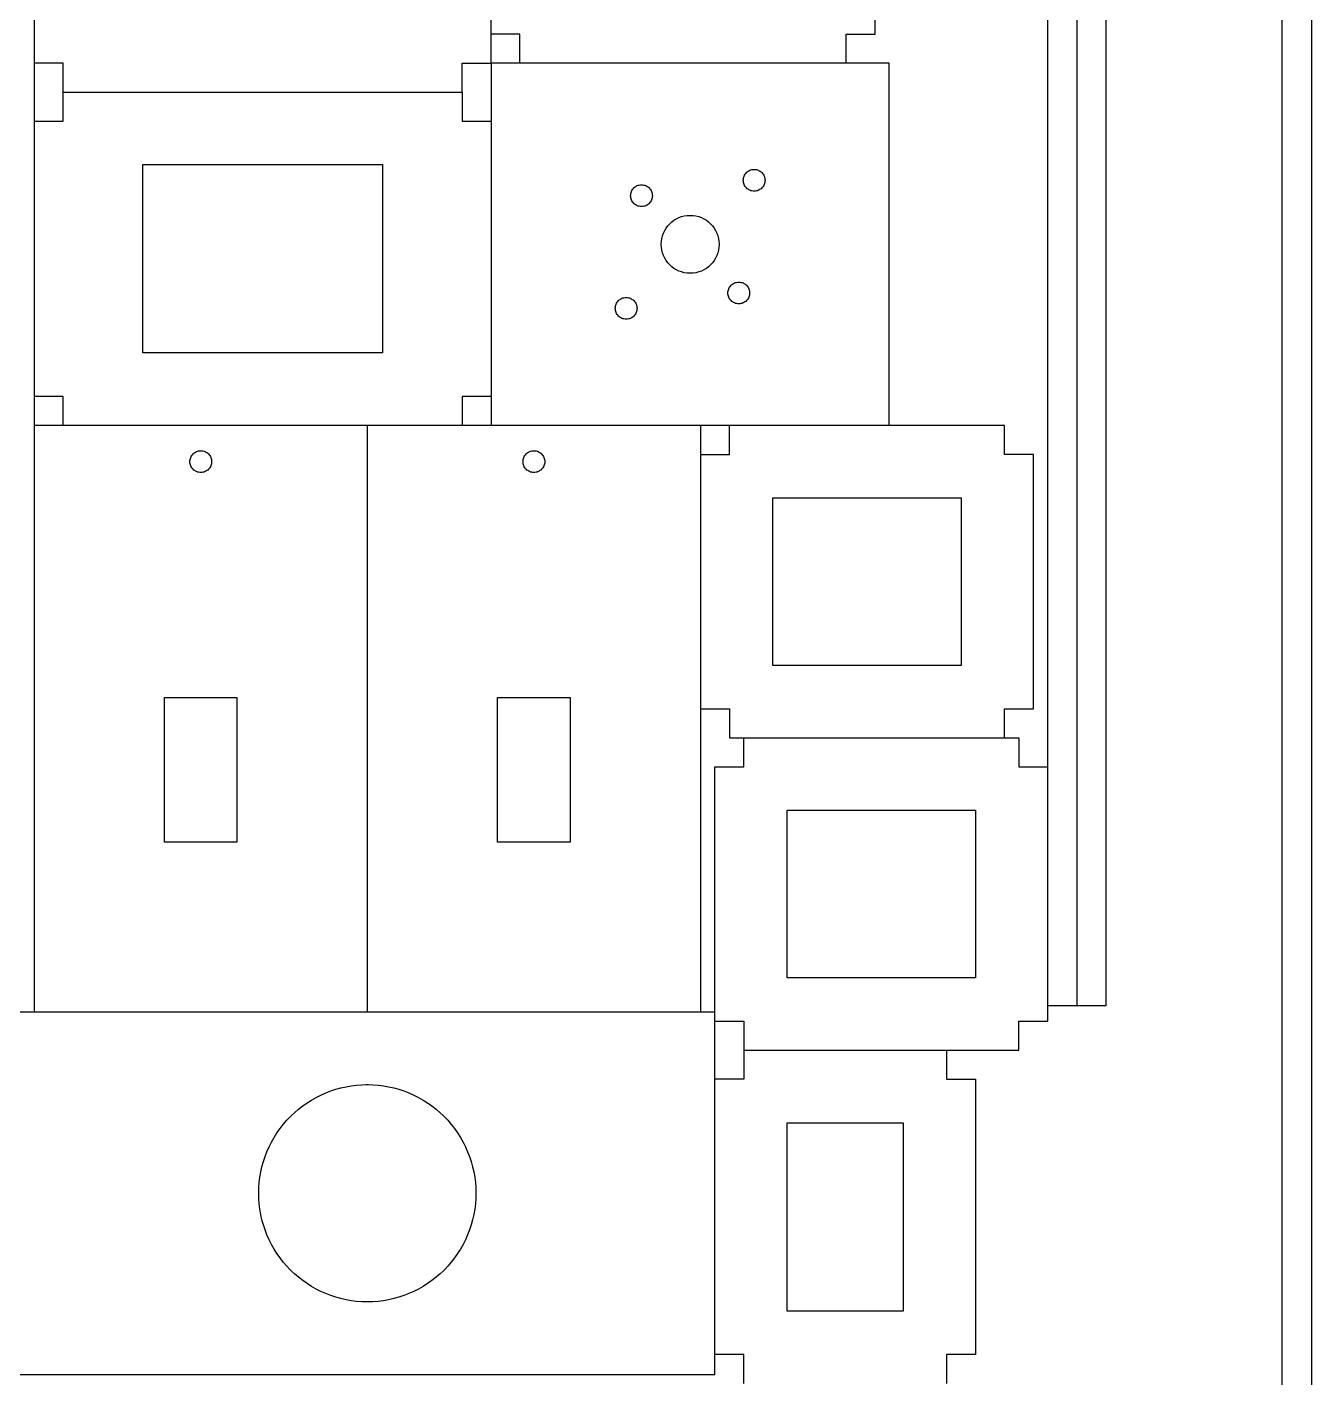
# Model space of a CAD drawing. Extents: x 4 to 852, y 115 to 636.
# Drawn here: x 129.1 to 306.6, y 332.5 to 519 of the extents above; entities that cross this region are included whole.
import ezdxf

# ---------------------------------------------------------------- set-up
doc = ezdxf.new("R2010")
doc.units = 0

msp = doc.modelspace()

# ---------------------------------------------------------------- linework, layer by layer
for p, q in [((270.131956, 381.727205), (270.131956, 635.867887)), ((274.131948, 635.867887), (274.131948, 383.868203)), ((278.13194, 635.867887), (278.13194, 383.868203)), ((130.136129, 605.986923), (130.136129, 382.988205)), ((193.221051, 513.98704), (193.221051, 555.986987)), ((246.260984, 517.987035), (246.260984, 555.986987)), ((197.221046, 517.987035), (193.221051, 517.987035)), ((197.221046, 513.98704), (197.221046, 517.987035)), ((242.260989, 513.98704), (242.260989, 517.987035)), ((242.260989, 517.987035), (246.260984, 517.987035)), ((134.136127, 513.98704), (130.136129, 513.98704)), ((134.136127, 509.987045), (134.136127, 513.98704)), ((189.221056, 509.987045), (189.221056, 513.98704)), ((189.221056, 513.98704), (193.221051, 513.98704)), ((248.220983, 513.98704), (193.221051, 513.98704)), ((193.221051, 513.98704), (193.221051, 463.987103)), ((248.220983, 463.987103), (248.220983, 513.98704)), ((134.136127, 505.98705), (134.136127, 509.987045)), ((134.136127, 509.987045), (189.221056, 509.987045)), ((189.221056, 509.987045), (189.221056, 505.98705)), ((130.136129, 505.98705), (134.136127, 505.98705)), ((189.221056, 505.98705), (193.221051, 505.98705)), ((145.136112, 499.987057), (178.221071, 499.987057)), ((145.136112, 473.987091), (145.136112, 499.987057)), ((178.221071, 499.987057), (178.221071, 473.987091)), ((228.060047, 497.865061), (228.068037, 497.98006)), ((228.068037, 497.98006), (228.090024, 498.12906)), ((228.090024, 498.12906), (228.128023, 498.273059)), ((228.128023, 498.273059), (228.178022, 498.41106)), ((228.178022, 498.41106), (228.242022, 498.54206)), ((228.242022, 498.54206), (228.317023, 498.66506)), ((228.317023, 498.66506), (228.403023, 498.780058)), ((228.403023, 498.780058), (228.500022, 498.887058)), ((228.500022, 498.887058), (228.606022, 498.98506)), ((228.606022, 498.98506), (228.721023, 499.07106)), ((228.721023, 499.07106), (228.844022, 499.146058)), ((228.844022, 499.146058), (228.976022, 499.210058)), ((228.976022, 499.210058), (229.114021, 499.260059)), ((229.114021, 499.260059), (229.25802, 499.296059)), ((229.25802, 499.296059), (229.407023, 499.319051)), ((229.407023, 499.319051), (229.522021, 499.326062)), ((229.522021, 499.326062), (229.560021, 499.326062)), ((229.560021, 499.326062), (229.59902, 499.326062)), ((229.59902, 499.326062), (229.714021, 499.319051)), ((229.714021, 499.319051), (229.863021, 499.296059)), ((229.863021, 499.296059), (230.00602, 499.260059)), ((230.00602, 499.260059), (230.145022, 499.210058)), ((230.145022, 499.210058), (230.275022, 499.146058)), ((230.275022, 499.146058), (230.399021, 499.07106)), ((230.399021, 499.07106), (230.51402, 498.98506)), ((230.51402, 498.98506), (230.62102, 498.887058)), ((230.62102, 498.887058), (230.718018, 498.780058)), ((230.718018, 498.780058), (230.804021, 498.66506)), ((230.804021, 498.66506), (230.87902, 498.54206)), ((230.87902, 498.54206), (230.94202, 498.41106)), ((230.94202, 498.41106), (230.993021, 498.273059)), ((230.993021, 498.273059), (231.02902, 498.12906)), ((231.02902, 498.12906), (231.053018, 497.98006)), ((231.053018, 497.98006), (231.060002, 497.865061)), ((212.535049, 496.008062), (212.571048, 496.151064)), ((212.571048, 496.151064), (212.622047, 496.289062)), ((212.622047, 496.289062), (212.685047, 496.421063)), ((212.685047, 496.421063), (212.760048, 496.544062)), ((212.760048, 496.544062), (212.846048, 496.66006)), ((212.846048, 496.66006), (212.943047, 496.76606)), ((212.943047, 496.76606), (213.050047, 496.862062)), ((213.050047, 496.862062), (213.165048, 496.950062)), ((213.165048, 496.950062), (213.289047, 497.025061)), ((213.289047, 497.025061), (213.420048, 497.08706)), ((213.420048, 497.08706), (213.557046, 497.137061)), ((213.557046, 497.137061), (213.701048, 497.175061)), ((213.701048, 497.175061), (213.850045, 497.197074)), ((213.850045, 497.197074), (213.965046, 497.205064)), ((213.965046, 497.205064), (214.004046, 497.205064)), ((214.004046, 497.205064), (214.042045, 497.205064)), ((214.042045, 497.205064), (214.157046, 497.197074)), ((214.157046, 497.197074), (214.306046, 497.175061)), ((214.306046, 497.175061), (214.450045, 497.137061)), ((214.450045, 497.137061), (214.588047, 497.08706)), ((214.588047, 497.08706), (214.718044, 497.025061)), ((214.718044, 497.025061), (214.842046, 496.950062)), ((214.842046, 496.950062), (214.958045, 496.862062)), ((214.958045, 496.862062), (215.064045, 496.76606)), ((215.064045, 496.76606), (215.161046, 496.66006)), ((215.161046, 496.66006), (215.247043, 496.544062)), ((215.247043, 496.544062), (215.322045, 496.421063)), ((215.322045, 496.421063), (215.386045, 496.289062)), ((215.386045, 496.289062), (215.436043, 496.151064)), ((215.436043, 496.151064), (215.474045, 496.008062)), ((228.060047, 497.826059), (228.060047, 497.865061)), ((228.060047, 497.78906), (228.060047, 497.826059)), ((228.068037, 497.673061), (228.060047, 497.78906)), ((228.090024, 497.525062), (228.068037, 497.673061)), ((228.128023, 497.38006), (228.090024, 497.525062)), ((228.178022, 497.243061), (228.128023, 497.38006)), ((228.242022, 497.112061), (228.178022, 497.243061)), ((228.317023, 496.989061), (228.242022, 497.112061)), ((228.403023, 496.87206), (228.317023, 496.989061)), ((228.500022, 496.76606), (228.403023, 496.87206)), ((228.606022, 496.669062), (228.500022, 496.76606)), ((228.721023, 496.583061), (228.606022, 496.669062)), ((228.844022, 496.508063), (228.721023, 496.583061)), ((228.976022, 496.444063), (228.844022, 496.508063)), ((229.114021, 496.394062), (228.976022, 496.444063)), ((229.25802, 496.357063), (229.114021, 496.394062)), ((229.407023, 496.335076), (229.25802, 496.357063)), ((229.522021, 496.32608), (229.407023, 496.335076)), ((229.560021, 496.32608), (229.522021, 496.32608)), ((229.59902, 496.32608), (229.560021, 496.32608)), ((229.714021, 496.335076), (229.59902, 496.32608)), ((229.863021, 496.357063), (229.714021, 496.335076)), ((230.00602, 496.394062), (229.863021, 496.357063)), ((230.145022, 496.444063), (230.00602, 496.394062)), ((230.275022, 496.508063), (230.145022, 496.444063)), ((230.399021, 496.583061), (230.275022, 496.508063)), ((230.51402, 496.669062), (230.399021, 496.583061)), ((230.62102, 496.76606), (230.51402, 496.669062)), ((230.718018, 496.87206), (230.62102, 496.76606)), ((230.804021, 496.989061), (230.718018, 496.87206)), ((230.87902, 497.112061), (230.804021, 496.989061)), ((230.94202, 497.243061), (230.87902, 497.112061)), ((230.993021, 497.38006), (230.94202, 497.243061)), ((231.02902, 497.525062), (230.993021, 497.38006)), ((231.053018, 497.673061), (231.02902, 497.525062)), ((231.060002, 497.78906), (231.053018, 497.673061)), ((231.060002, 497.865061), (231.060002, 497.826059)), ((231.060002, 497.826059), (231.060002, 497.78906)), ((212.50404, 495.744063), (212.511051, 495.858062)), ((212.50404, 495.705064), (212.50404, 495.744063)), ((212.50404, 495.667062), (212.50404, 495.705064)), ((212.511051, 495.553064), (212.50404, 495.667062)), ((212.511051, 495.858062), (212.535049, 496.008062)), ((212.535049, 495.403064), (212.511051, 495.553064)), ((212.571048, 495.260064), (212.535049, 495.403064)), ((212.622047, 495.122063), (212.571048, 495.260064)), ((212.685047, 494.990063), (212.622047, 495.122063)), ((212.760048, 494.867063), (212.685047, 494.990063)), ((212.846048, 494.751065), (212.760048, 494.867063)), ((212.943047, 494.644065), (212.846048, 494.751065)), ((213.050047, 494.548064), (212.943047, 494.644065)), ((213.165048, 494.461063), (213.050047, 494.548064)), ((213.289047, 494.386065), (213.165048, 494.461063)), ((213.420048, 494.323065), (213.289047, 494.386065)), ((213.557046, 494.273064), (213.420048, 494.323065)), ((213.701048, 494.236065), (213.557046, 494.273064)), ((213.850045, 494.214078), (213.701048, 494.236065)), ((214.306046, 494.236065), (214.157046, 494.214078)), ((214.450045, 494.273064), (214.306046, 494.236065)), ((214.588047, 494.323065), (214.450045, 494.273064)), ((214.718044, 494.386065), (214.588047, 494.323065)), ((214.842046, 494.461063), (214.718044, 494.386065)), ((214.958045, 494.548064), (214.842046, 494.461063)), ((215.064045, 494.644065), (214.958045, 494.548064)), ((215.161046, 494.751065), (215.064045, 494.644065)), ((215.247043, 494.867063), (215.161046, 494.751065)), ((215.322045, 494.990063), (215.247043, 494.867063)), ((215.386045, 495.122063), (215.322045, 494.990063)), ((215.436043, 495.260064), (215.386045, 495.122063)), ((215.474045, 495.403064), (215.436043, 495.260064)), ((215.474045, 496.008062), (215.496032, 495.858062)), ((215.496032, 495.553064), (215.474045, 495.403064)), ((215.496032, 495.858062), (215.504022, 495.744063)), ((215.504022, 495.667062), (215.496032, 495.553064)), ((215.504022, 495.744063), (215.504022, 495.705064)), ((215.504022, 495.705064), (215.504022, 495.667062)), ((213.965046, 494.205082), (213.850045, 494.214078)), ((214.004046, 494.205082), (213.965046, 494.205082)), ((214.042045, 494.205082), (214.004046, 494.205082)), ((214.157046, 494.214078), (214.042045, 494.205082)), ((218.48501, 492.305067), (218.814011, 492.505068)), ((218.814011, 492.505068), (219.16401, 492.673067)), ((219.16401, 492.673067), (219.53201, 492.808065)), ((219.53201, 492.808065), (219.91501, 492.907067)), ((219.91501, 492.907067), (220.313009, 492.968067)), ((220.313009, 492.968067), (220.61901, 492.987064)), ((220.61901, 492.987064), (220.721009, 492.987064)), ((220.721009, 492.987064), (220.824009, 492.987064)), ((220.824009, 492.987064), (221.131007, 492.968067)), ((221.131007, 492.968067), (221.528008, 492.907067)), ((221.528008, 492.907067), (221.911008, 492.808065)), ((221.911008, 492.808065), (222.278006, 492.673067)), ((222.278006, 492.673067), (222.628007, 492.505068)), ((222.628007, 492.505068), (222.957005, 492.305067)), ((216.901013, 490.178071), (217.036013, 490.544068)), ((217.036013, 490.544068), (217.204013, 490.894069)), ((217.204013, 490.894069), (217.404014, 491.225068)), ((217.404014, 491.225068), (217.635013, 491.532069)), ((217.635013, 491.532069), (217.893011, 491.817067)), ((217.893011, 491.817067), (218.176012, 492.075067)), ((218.176012, 492.075067), (218.48501, 492.305067)), ((222.957005, 492.305067), (223.265006, 492.075067)), ((223.265006, 492.075067), (223.550005, 491.817067)), ((223.550005, 491.817067), (223.808005, 491.532069)), ((223.808005, 491.532069), (224.038004, 491.225068)), ((224.038004, 491.225068), (224.239005, 490.894069)), ((224.239005, 490.894069), (224.407005, 490.544068)), ((224.407005, 490.544068), (224.542003, 490.178071)), ((216.721006, 489.090071), (216.742014, 489.397069)), ((216.721006, 488.987071), (216.721006, 489.090071)), ((216.721006, 488.886072), (216.721006, 488.987071)), ((216.742014, 488.579071), (216.721006, 488.886072)), ((216.742014, 489.397069), (216.803014, 489.794071)), ((216.803014, 489.794071), (216.901013, 490.178071)), ((224.542003, 490.178071), (224.640004, 489.794071)), ((224.640004, 489.794071), (224.700004, 489.397069)), ((224.700004, 489.397069), (224.721012, 489.090071)), ((224.721012, 488.886072), (224.700004, 488.579071)), ((224.721012, 489.090071), (224.721012, 488.987071)), ((224.721012, 488.987071), (224.721012, 488.886072)), ((216.803014, 488.182072), (216.742014, 488.579071)), ((216.901013, 487.798072), (216.803014, 488.182072)), ((217.036013, 487.430075), (216.901013, 487.798072)), ((217.204013, 487.082074), (217.036013, 487.430075)), ((217.404014, 486.751075), (217.204013, 487.082074)), ((224.239005, 487.082074), (224.038004, 486.751075)), ((224.407005, 487.430075), (224.239005, 487.082074)), ((224.542003, 487.798072), (224.407005, 487.430075)), ((224.640004, 488.182072), (224.542003, 487.798072)), ((224.700004, 488.579071), (224.640004, 488.182072)), ((217.635013, 486.443074), (217.404014, 486.751075)), ((217.893011, 486.160073), (217.635013, 486.443074)), ((218.176012, 485.901076), (217.893011, 486.160073)), ((218.48501, 485.671076), (218.176012, 485.901076)), ((218.814011, 485.471076), (218.48501, 485.671076)), ((219.16401, 485.303076), (218.814011, 485.471076)), ((219.53201, 485.168075), (219.16401, 485.303076)), ((219.91501, 485.069076), (219.53201, 485.168075)), ((220.313009, 485.008076), (219.91501, 485.069076)), ((220.61901, 484.987069), (220.313009, 485.008076)), ((220.721009, 484.987069), (220.61901, 484.987069)), ((220.824009, 484.987069), (220.721009, 484.987069)), ((221.131007, 485.008076), (220.824009, 484.987069)), ((221.528008, 485.069076), (221.131007, 485.008076)), ((221.911008, 485.168075), (221.528008, 485.069076)), ((222.278006, 485.303076), (221.911008, 485.168075)), ((222.628007, 485.471076), (222.278006, 485.303076)), ((222.957005, 485.671076), (222.628007, 485.471076)), ((223.265006, 485.901076), (222.957005, 485.671076)), ((223.550005, 486.160073), (223.265006, 485.901076)), ((223.808005, 486.443074), (223.550005, 486.160073)), ((224.038004, 486.751075), (223.808005, 486.443074)), ((226.119029, 482.986078), (226.195028, 483.11008)), ((226.195028, 483.11008), (226.281028, 483.225078)), ((226.281028, 483.225078), (226.378029, 483.330078)), ((226.378029, 483.330078), (226.485026, 483.428079)), ((226.485026, 483.428079), (226.600027, 483.514079)), ((226.600027, 483.514079), (226.724027, 483.589078)), ((226.724027, 483.589078), (226.854027, 483.653078)), ((226.854027, 483.653078), (226.993028, 483.703079)), ((226.993028, 483.703079), (227.136028, 483.740078)), ((227.136028, 483.740078), (227.285028, 483.762065)), ((227.285028, 483.762065), (227.400026, 483.771061)), ((227.400026, 483.771061), (227.439025, 483.771061)), ((227.439025, 483.771061), (227.476027, 483.771061)), ((227.476027, 483.771061), (227.592026, 483.762065)), ((227.592026, 483.762065), (227.742026, 483.740078)), ((227.742026, 483.740078), (227.885025, 483.703079)), ((227.885025, 483.703079), (228.022026, 483.653078)), ((228.022026, 483.653078), (228.154027, 483.589078)), ((228.154027, 483.589078), (228.278026, 483.514079)), ((228.278026, 483.514079), (228.393024, 483.428079)), ((228.393024, 483.428079), (228.500024, 483.330078)), ((228.500024, 483.330078), (228.596026, 483.225078)), ((228.596026, 483.225078), (228.682026, 483.11008)), ((228.682026, 483.11008), (228.758025, 482.986078)), ((210.725021, 481.10308), (210.822022, 481.21008)), ((210.822022, 481.21008), (210.928022, 481.307082)), ((210.928022, 481.307082), (211.043021, 481.393082)), ((211.043021, 481.393082), (211.16802, 481.46808)), ((211.16802, 481.46808), (211.299021, 481.53208)), ((211.299021, 481.53208), (211.436019, 481.582081)), ((211.436019, 481.582081), (211.581021, 481.61908)), ((211.581021, 481.61908), (211.729021, 481.641067)), ((211.729021, 481.641067), (211.844019, 481.648079)), ((211.844019, 481.648079), (211.882019, 481.648079)), ((211.882019, 481.648079), (211.921021, 481.648079)), ((211.921021, 481.648079), (212.036019, 481.641067)), ((212.036019, 481.641067), (212.185019, 481.61908)), ((212.185019, 481.61908), (212.328018, 481.582081)), ((212.328018, 481.582081), (212.46702, 481.53208)), ((212.46702, 481.53208), (212.59702, 481.46808)), ((212.59702, 481.46808), (212.721019, 481.393082)), ((212.721019, 481.393082), (212.836018, 481.307082)), ((212.836018, 481.307082), (212.943018, 481.21008)), ((212.943018, 481.21008), (213.040019, 481.10308)), ((225.939025, 482.308078), (225.946036, 482.423079)), ((225.939025, 482.271079), (225.939025, 482.308078)), ((225.939025, 482.23208), (225.939025, 482.271079)), ((225.946036, 482.117081), (225.939025, 482.23208)), ((225.946036, 482.423079), (225.969029, 482.572079)), ((225.969029, 481.968081), (225.946036, 482.117081)), ((225.969029, 482.572079), (226.006028, 482.716079)), ((226.006028, 481.825079), (225.969029, 481.968081)), ((226.006028, 482.716079), (226.057029, 482.85408)), ((226.057029, 481.686081), (226.006028, 481.825079)), ((226.057029, 482.85408), (226.119029, 482.986078)), ((226.119029, 481.55508), (226.057029, 481.686081)), ((226.195028, 481.432081), (226.119029, 481.55508)), ((226.281028, 481.31708), (226.195028, 481.432081)), ((226.378029, 481.21008), (226.281028, 481.31708)), ((226.485026, 481.112081), (226.378029, 481.21008)), ((228.500024, 481.21008), (228.393024, 481.112081)), ((228.596026, 481.31708), (228.500024, 481.21008)), ((228.682026, 481.432081), (228.596026, 481.31708)), ((228.758025, 481.55508), (228.682026, 481.432081)), ((228.758025, 482.986078), (228.821024, 482.85408)), ((228.821024, 481.686081), (228.758025, 481.55508)), ((228.821024, 482.85408), (228.871025, 482.716079)), ((228.871025, 481.825079), (228.821024, 481.686081)), ((228.871025, 482.716079), (228.908025, 482.572079)), ((228.908025, 481.968081), (228.871025, 481.825079)), ((228.908025, 482.572079), (228.931017, 482.423079)), ((228.931017, 482.117081), (228.908025, 481.968081)), ((228.931017, 482.423079), (228.939007, 482.308078)), ((228.939007, 482.23208), (228.931017, 482.117081)), ((228.939007, 482.308078), (228.939007, 482.271079)), ((228.939007, 482.271079), (228.939007, 482.23208)), ((210.382039, 480.187083), (210.39003, 480.303082)), ((210.382039, 480.148084), (210.382039, 480.187083)), ((210.382039, 480.111082), (210.382039, 480.148084)), ((210.39003, 479.996083), (210.382039, 480.111082)), ((210.39003, 480.303082), (210.413022, 480.451081)), ((210.413022, 479.847083), (210.39003, 479.996083)), ((210.413022, 480.451081), (210.450021, 480.596081)), ((210.450021, 479.703084), (210.413022, 479.847083)), ((210.450021, 480.596081), (210.500022, 480.733082)), ((210.500022, 479.565083), (210.450021, 479.703084)), ((210.500022, 480.733082), (210.564022, 480.864082)), ((210.564022, 479.435083), (210.500022, 479.565083)), ((210.564022, 480.864082), (210.639021, 480.987082)), ((210.639021, 479.311083), (210.564022, 479.435083)), ((210.639021, 480.987082), (210.725021, 481.10308)), ((210.725021, 479.196085), (210.639021, 479.311083)), ((213.040019, 481.10308), (213.126019, 480.987082)), ((213.126019, 479.311083), (213.040019, 479.196085)), ((213.126019, 480.987082), (213.201018, 480.864082)), ((213.201018, 479.435083), (213.126019, 479.311083)), ((213.201018, 480.864082), (213.264018, 480.733082)), ((213.264018, 479.565083), (213.201018, 479.435083)), ((213.264018, 480.733082), (213.315019, 480.596081)), ((213.315019, 479.703084), (213.264018, 479.565083)), ((213.315019, 480.596081), (213.351018, 480.451081)), ((213.351018, 479.847083), (213.315019, 479.703084)), ((213.351018, 480.451081), (213.375015, 480.303082)), ((213.375015, 479.996083), (213.351018, 479.847083)), ((213.375015, 480.303082), (213.382027, 480.187083)), ((213.382027, 480.111082), (213.375015, 479.996083)), ((213.382027, 480.187083), (213.382027, 480.148084)), ((213.382027, 480.148084), (213.382027, 480.111082)), ((226.600027, 481.026081), (226.485026, 481.112081)), ((226.724027, 480.951082), (226.600027, 481.026081)), ((226.854027, 480.889083), (226.724027, 480.951082)), ((226.993028, 480.837082), (226.854027, 480.889083)), ((227.136028, 480.801082), (226.993028, 480.837082)), ((227.285028, 480.77809), (227.136028, 480.801082)), ((227.400026, 480.771079), (227.285028, 480.77809)), ((227.439025, 480.771079), (227.400026, 480.771079)), ((227.476027, 480.771079), (227.439025, 480.771079)), ((227.592026, 480.77809), (227.476027, 480.771079)), ((227.742026, 480.801082), (227.592026, 480.77809)), ((227.885025, 480.837082), (227.742026, 480.801082)), ((228.022026, 480.889083), (227.885025, 480.837082)), ((228.154027, 480.951082), (228.022026, 480.889083)), ((228.278026, 481.026081), (228.154027, 480.951082)), ((228.393024, 481.112081), (228.278026, 481.026081)), ((210.822022, 479.089085), (210.725021, 479.196085)), ((210.928022, 478.992083), (210.822022, 479.089085)), ((211.043021, 478.905083), (210.928022, 478.992083)), ((211.16802, 478.830085), (211.043021, 478.905083)), ((211.299021, 478.766085), (211.16802, 478.830085)), ((211.436019, 478.716084), (211.299021, 478.766085)), ((211.581021, 478.679084), (211.436019, 478.716084)), ((211.729021, 478.657098), (211.581021, 478.679084)), ((211.844019, 478.648102), (211.729021, 478.657098)), ((211.882019, 478.648102), (211.844019, 478.648102)), ((211.921021, 478.648102), (211.882019, 478.648102)), ((212.036019, 478.657098), (211.921021, 478.648102)), ((212.185019, 478.679084), (212.036019, 478.657098)), ((212.328018, 478.716084), (212.185019, 478.679084)), ((212.46702, 478.766085), (212.328018, 478.716084)), ((212.59702, 478.830085), (212.46702, 478.766085)), ((212.721019, 478.905083), (212.59702, 478.830085)), ((212.836018, 478.992083), (212.721019, 478.905083)), ((212.943018, 479.089085), (212.836018, 478.992083)), ((213.040019, 479.196085), (212.943018, 479.089085)), ((178.221071, 473.987091), (145.136112, 473.987091)), ((134.136127, 467.987098), (130.136129, 467.987098)), ((134.136127, 463.987103), (134.136127, 467.987098)), ((193.221051, 467.987098), (189.221056, 467.987098)), ((189.221056, 467.987098), (189.221056, 463.987103)), ((264.135963, 463.987103), (130.136129, 463.987103)), ((176.136072, 463.987103), (176.136072, 382.988205)), ((222.136015, 463.987103), (222.136015, 382.988205)), ((226.13601, 459.987108), (226.13601, 463.987103)), ((264.135963, 459.987108), (264.135963, 463.987103)), ((151.636144, 459.026108), (151.643129, 459.142109)), ((151.636144, 458.987108), (151.636144, 459.026108)), ((151.636144, 458.950109), (151.636144, 458.987108)), ((151.643129, 458.835108), (151.636144, 458.950109)), ((151.643129, 459.142109), (151.667127, 459.290109)), ((151.667127, 458.686108), (151.643129, 458.835108)), ((151.667127, 459.290109), (151.703126, 459.435108)), ((151.703126, 459.435108), (151.754127, 459.572109)), ((151.754127, 459.572109), (151.817127, 459.703107)), ((151.817127, 459.703107), (151.892128, 459.826109)), ((151.892128, 459.826109), (151.978126, 459.941107)), ((151.978126, 459.941107), (152.075127, 460.048107)), ((152.075127, 460.048107), (152.182127, 460.146109)), ((152.182127, 460.146109), (152.297125, 460.232106)), ((152.297125, 460.232106), (152.421127, 460.307108)), ((152.421127, 460.307108), (152.553125, 460.371108)), ((152.553125, 460.371108), (152.690126, 460.421106)), ((152.690126, 460.421106), (152.833125, 460.457108)), ((152.833125, 460.457108), (152.982125, 460.4801)), ((152.982125, 460.4801), (153.097126, 460.487111)), ((153.097126, 460.487111), (153.136126, 460.487111)), ((153.136126, 460.487111), (153.174125, 460.487111)), ((153.174125, 460.487111), (153.289126, 460.4801)), ((153.289126, 460.4801), (153.439126, 460.457108)), ((153.439126, 460.457108), (153.582126, 460.421106)), ((153.582126, 460.421106), (153.719124, 460.371108)), ((153.719124, 460.371108), (153.851124, 460.307108)), ((153.851124, 460.307108), (153.975124, 460.232106)), ((153.975124, 460.232106), (154.090125, 460.146109)), ((154.090125, 460.146109), (154.197125, 460.048107)), ((154.197125, 460.048107), (154.293124, 459.941107)), ((154.293124, 459.941107), (154.379124, 459.826109)), ((154.379124, 459.826109), (154.456123, 459.703107)), ((154.456123, 459.703107), (154.518122, 459.572109)), ((154.518122, 459.572109), (154.568123, 459.435108)), ((154.568123, 459.435108), (154.606123, 459.290109)), ((154.606123, 459.290109), (154.628109, 459.142109)), ((154.628109, 458.835108), (154.606123, 458.686108)), ((154.628109, 459.142109), (154.6361, 459.026108)), ((154.6361, 458.950109), (154.628109, 458.835108)), ((154.6361, 459.026108), (154.6361, 458.987108)), ((154.6361, 458.987108), (154.6361, 458.950109)), ((197.63606, 459.026108), (197.643045, 459.142109)), ((197.63606, 458.987108), (197.63606, 459.026108)), ((197.63606, 458.950109), (197.63606, 458.987108)), ((197.643045, 458.835108), (197.63606, 458.950109)), ((197.643045, 459.142109), (197.667043, 459.290109)), ((197.667043, 458.686108), (197.643045, 458.835108)), ((197.667043, 459.290109), (197.703042, 459.435108)), ((197.703042, 459.435108), (197.754043, 459.572109)), ((197.754043, 459.572109), (197.817043, 459.703107)), ((197.817043, 459.703107), (197.892042, 459.826109)), ((197.892042, 459.826109), (197.978042, 459.941107)), ((197.978042, 459.941107), (198.075043, 460.048107)), ((198.075043, 460.048107), (198.182043, 460.146109)), ((198.182043, 460.146109), (198.297042, 460.232106)), ((198.297042, 460.232106), (198.421041, 460.307108)), ((198.421041, 460.307108), (198.553041, 460.371108)), ((198.553041, 460.371108), (198.690043, 460.421106)), ((198.690043, 460.421106), (198.833042, 460.457108)), ((198.833042, 460.457108), (198.982042, 460.4801)), ((198.982042, 460.4801), (199.09704, 460.487111)), ((199.09704, 460.487111), (199.136042, 460.487111)), ((199.136042, 460.487111), (199.174042, 460.487111)), ((199.174042, 460.487111), (199.28904, 460.4801)), ((199.28904, 460.4801), (199.43904, 460.457108)), ((199.43904, 460.457108), (199.582042, 460.421106)), ((199.582042, 460.421106), (199.71904, 460.371108)), ((199.71904, 460.371108), (199.851041, 460.307108)), ((199.851041, 460.307108), (199.97504, 460.232106)), ((199.97504, 460.232106), (200.090038, 460.146109)), ((200.090038, 460.146109), (200.197038, 460.048107)), ((200.197038, 460.048107), (200.29304, 459.941107)), ((200.29304, 459.941107), (200.37904, 459.826109)), ((200.37904, 459.826109), (200.456039, 459.703107)), ((200.456039, 459.703107), (200.518039, 459.572109)), ((200.518039, 459.572109), (200.568039, 459.435108)), ((200.568039, 459.435108), (200.606039, 459.290109)), ((200.606039, 459.290109), (200.628052, 459.142109)), ((200.628052, 458.835108), (200.606039, 458.686108)), ((200.628052, 459.142109), (200.636043, 459.026108)), ((200.636043, 458.950109), (200.628052, 458.835108)), ((200.636043, 459.026108), (200.636043, 458.987108)), ((200.636043, 458.987108), (200.636043, 458.950109)), ((222.136015, 459.987108), (226.13601, 459.987108)), ((268.135957, 459.987108), (264.135963, 459.987108)), ((268.135957, 424.857153), (268.135957, 459.987108)), ((151.703126, 458.542109), (151.667127, 458.686108)), ((151.754127, 458.40411), (151.703126, 458.542109)), ((151.817127, 458.27311), (151.754127, 458.40411)), ((151.892128, 458.150111), (151.817127, 458.27311)), ((151.978126, 458.033109), (151.892128, 458.150111)), ((152.075127, 457.92811), (151.978126, 458.033109)), ((152.182127, 457.830111), (152.075127, 457.92811)), ((152.297125, 457.744111), (152.182127, 457.830111)), ((152.421127, 457.669112), (152.297125, 457.744111)), ((152.553125, 457.605112), (152.421127, 457.669112)), ((152.690126, 457.555111), (152.553125, 457.605112)), ((152.833125, 457.518112), (152.690126, 457.555111)), ((152.982125, 457.496125), (152.833125, 457.518112)), ((153.097126, 457.487129), (152.982125, 457.496125)), ((153.136126, 457.487129), (153.097126, 457.487129)), ((153.174125, 457.487129), (153.136126, 457.487129)), ((153.289126, 457.496125), (153.174125, 457.487129)), ((153.439126, 457.518112), (153.289126, 457.496125)), ((153.582126, 457.555111), (153.439126, 457.518112)), ((153.719124, 457.605112), (153.582126, 457.555111)), ((153.851124, 457.669112), (153.719124, 457.605112)), ((153.975124, 457.744111), (153.851124, 457.669112)), ((154.090125, 457.830111), (153.975124, 457.744111)), ((154.197125, 457.92811), (154.090125, 457.830111)), ((154.293124, 458.033109), (154.197125, 457.92811)), ((154.379124, 458.150111), (154.293124, 458.033109)), ((154.456123, 458.27311), (154.379124, 458.150111)), ((154.518122, 458.40411), (154.456123, 458.27311)), ((154.568123, 458.542109), (154.518122, 458.40411)), ((154.606123, 458.686108), (154.568123, 458.542109)), ((197.703042, 458.542109), (197.667043, 458.686108)), ((197.754043, 458.40411), (197.703042, 458.542109)), ((197.817043, 458.27311), (197.754043, 458.40411)), ((197.892042, 458.150111), (197.817043, 458.27311)), ((197.978042, 458.033109), (197.892042, 458.150111)), ((198.075043, 457.92811), (197.978042, 458.033109)), ((198.182043, 457.830111), (198.075043, 457.92811)), ((198.297042, 457.744111), (198.182043, 457.830111)), ((198.421041, 457.669112), (198.297042, 457.744111)), ((198.553041, 457.605112), (198.421041, 457.669112)), ((198.690043, 457.555111), (198.553041, 457.605112)), ((198.833042, 457.518112), (198.690043, 457.555111)), ((198.982042, 457.496125), (198.833042, 457.518112)), ((199.09704, 457.487129), (198.982042, 457.496125)), ((199.136042, 457.487129), (199.09704, 457.487129)), ((199.174042, 457.487129), (199.136042, 457.487129)), ((199.28904, 457.496125), (199.174042, 457.487129)), ((199.43904, 457.518112), (199.28904, 457.496125)), ((199.582042, 457.555111), (199.43904, 457.518112)), ((199.71904, 457.605112), (199.582042, 457.555111)), ((199.851041, 457.669112), (199.71904, 457.605112)), ((199.97504, 457.744111), (199.851041, 457.669112)), ((200.090038, 457.830111), (199.97504, 457.744111)), ((200.197038, 457.92811), (200.090038, 457.830111)), ((200.29304, 458.033109), (200.197038, 457.92811)), ((200.37904, 458.150111), (200.29304, 458.033109)), ((200.456039, 458.27311), (200.37904, 458.150111)), ((200.518039, 458.40411), (200.456039, 458.27311)), ((200.568039, 458.542109), (200.518039, 458.40411)), ((200.606039, 458.686108), (200.568039, 458.542109)), ((232.136001, 453.987117), (258.135969, 453.987117)), ((232.136001, 430.857144), (232.136001, 453.987117)), ((258.135969, 453.987117), (258.135969, 430.857144)), ((258.135969, 430.857144), (232.136001, 430.857144)), ((148.136108, 426.43915), (158.136096, 426.43915)), ((148.136108, 406.439176), (148.136108, 426.43915)), ((158.136096, 426.43915), (158.136096, 406.439176)), ((194.13605, 426.43915), (204.136036, 426.43915)), ((194.13605, 406.439176), (194.13605, 426.43915)), ((204.136036, 426.43915), (204.136036, 406.439176)), ((222.136015, 424.857153), (226.13601, 424.857153)), ((226.13601, 424.857153), (226.13601, 420.857158)), ((264.135963, 420.857158), (264.135963, 424.857153)), ((264.135963, 424.857153), (268.135957, 424.857153)), ((226.13601, 420.857158), (266.131958, 420.857158)), ((228.132008, 416.857163), (228.132008, 420.857158)), ((266.131958, 420.857158), (266.131958, 416.857163)), ((224.132013, 332.988167), (224.132013, 416.857163)), ((224.132013, 416.857163), (228.132008, 416.857163)), ((266.131958, 416.857163), (270.131956, 416.857163)), ((234.131999, 410.857169), (260.131967, 410.857169)), ((234.131999, 387.726199), (234.131999, 410.857169)), ((260.131967, 410.857169), (260.131967, 387.726199)), ((158.136096, 406.439176), (148.136108, 406.439176)), ((204.136036, 406.439176), (194.13605, 406.439176)), ((260.131967, 387.726199), (234.131999, 387.726199)), ((224.132013, 382.988205), (4.132289, 382.988205)), ((278.13194, 383.868203), (270.131956, 383.868203)), ((224.132013, 381.727205), (228.132008, 381.727205)), ((228.132008, 381.727205), (228.132008, 373.727216)), ((266.131958, 377.727211), (266.131958, 381.727205)), ((266.131958, 381.727205), (270.131956, 381.727205)), ((228.132008, 377.727211), (266.131958, 377.727211)), ((256.131972, 377.727211), (256.131972, 373.727216)), ((228.132008, 373.727216), (224.132013, 373.727216)), ((256.131972, 373.727216), (260.131967, 373.727216)), ((260.131967, 373.727216), (260.131967, 335.727165)), ((168.43109, 370.860221), (169.068089, 371.22122)), ((169.068089, 371.22122), (169.722088, 371.550219)), ((169.722088, 371.550219), (170.392089, 371.846218)), ((170.392089, 371.846218), (171.075086, 372.110219)), ((171.075086, 372.110219), (171.770088, 372.340219)), ((171.770088, 372.340219), (172.475085, 372.536219)), ((172.475085, 372.536219), (173.192084, 372.697218)), ((173.192084, 372.697218), (173.917083, 372.824218)), ((173.917083, 372.824218), (174.650081, 372.915218)), ((174.650081, 372.915218), (175.38808, 372.970217)), ((175.38808, 372.970217), (175.94608, 372.988209)), ((175.94608, 372.988209), (176.13208, 372.988209)), ((176.13208, 372.988209), (176.318081, 372.988209)), ((176.318081, 372.988209), (176.876079, 372.970217)), ((176.876079, 372.970217), (177.614078, 372.915218)), ((177.614078, 372.915218), (178.347078, 372.824218)), ((178.347078, 372.824218), (179.072078, 372.697218)), ((179.072078, 372.697218), (179.789077, 372.536219)), ((179.789077, 372.536219), (180.494074, 372.340219)), ((180.494074, 372.340219), (181.189076, 372.110219)), ((181.189076, 372.110219), (181.872073, 371.846218)), ((181.872073, 371.846218), (182.542074, 371.550219)), ((182.542074, 371.550219), (183.196073, 371.22122)), ((183.196073, 371.22122), (183.833072, 370.860221)), ((166.064093, 369.107221), (166.625091, 369.591222)), ((166.625091, 369.591222), (167.208092, 370.04522)), ((167.208092, 370.04522), (167.810092, 370.46822)), ((167.810092, 370.46822), (168.43109, 370.860221)), ((183.833072, 370.860221), (184.45407, 370.46822)), ((184.45407, 370.46822), (185.05607, 370.04522)), ((185.05607, 370.04522), (185.639068, 369.591222)), ((185.639068, 369.591222), (186.200069, 369.107221)), ((164.075096, 366.912224), (164.529096, 367.494225)), ((164.529096, 367.494225), (165.013095, 368.056223)), ((165.013095, 368.056223), (165.395095, 368.463223)), ((165.395095, 368.463223), (165.525093, 368.595224)), ((165.525093, 368.595224), (165.657093, 368.726224)), ((165.657093, 368.726224), (166.064093, 369.107221)), ((186.200069, 369.107221), (186.607066, 368.726224)), ((186.607066, 368.726224), (186.739067, 368.595224)), ((186.739067, 368.595224), (186.869067, 368.463223)), ((186.869067, 368.463223), (187.251066, 368.056223)), ((187.251066, 368.056223), (187.735065, 367.494225)), ((187.735065, 367.494225), (188.189066, 366.912224)), ((234.131999, 367.727225), (250.131979, 367.727225)), ((234.131999, 341.727156), (234.131999, 367.727225)), ((250.131979, 367.727225), (250.131979, 341.727156)), ((162.899098, 365.051227), (163.260098, 365.689226)), ((163.260098, 365.689226), (163.651096, 366.310227)), ((163.651096, 366.310227), (164.075096, 366.912224)), ((188.189066, 366.912224), (188.611065, 366.310227)), ((188.611065, 366.310227), (189.004064, 365.689226)), ((189.004064, 365.689226), (189.365063, 365.051227)), ((162.0101, 363.04623), (162.274098, 363.72823)), ((162.274098, 363.72823), (162.571098, 364.397228)), ((162.571098, 364.397228), (162.899098, 365.051227)), ((189.365063, 365.051227), (189.693064, 364.397228)), ((189.693064, 364.397228), (189.990064, 363.72823)), ((189.990064, 363.72823), (190.254062, 363.04623)), ((161.5851, 361.644231), (161.781098, 362.351231)), ((161.781098, 362.351231), (162.0101, 363.04623)), ((190.254062, 363.04623), (190.483061, 362.351231)), ((190.483061, 362.351231), (190.679062, 361.644231)), ((161.206101, 359.471235), (161.296098, 360.203233)), ((161.296098, 360.203233), (161.422098, 360.928233)), ((161.422098, 360.928233), (161.5851, 361.644231)), ((190.679062, 361.644231), (190.842061, 360.928233)), ((190.842061, 360.928233), (190.968061, 360.203233)), ((190.968061, 360.203233), (191.058061, 359.471235)), ((161.132107, 358.174236), (161.150099, 358.732236)), ((161.132107, 357.988237), (161.132107, 358.174236)), ((161.150099, 358.732236), (161.206101, 359.471235)), ((191.058061, 359.471235), (191.114063, 358.732236)), ((191.114063, 358.732236), (191.132054, 358.174236)), ((191.132054, 358.174236), (191.132054, 357.988237)), ((161.132107, 357.802237), (161.132107, 357.988237)), ((161.150099, 357.244237), (161.132107, 357.802237)), ((161.206101, 356.505238), (161.150099, 357.244237)), ((161.296098, 355.77324), (161.206101, 356.505238)), ((191.058061, 356.505238), (190.968061, 355.77324)), ((191.114063, 357.244237), (191.058061, 356.505238)), ((191.132054, 357.802237), (191.114063, 357.244237)), ((191.132054, 357.988237), (191.132054, 357.802237)), ((161.422098, 355.048241), (161.296098, 355.77324)), ((161.5851, 354.332242), (161.422098, 355.048241)), ((190.842061, 355.048241), (190.679062, 354.332242)), ((190.968061, 355.77324), (190.842061, 355.048241)), ((161.781098, 353.625242), (161.5851, 354.332242)), ((162.0101, 352.930243), (161.781098, 353.625242)), ((162.274098, 352.248243), (162.0101, 352.930243)), ((190.254062, 352.930243), (189.990064, 352.248243)), ((190.483061, 353.625242), (190.254062, 352.930243)), ((190.679062, 354.332242), (190.483061, 353.625242)), ((162.571098, 351.579245), (162.274098, 352.248243)), ((162.899098, 350.925244), (162.571098, 351.579245)), ((163.260098, 350.287247), (162.899098, 350.925244)), ((189.365063, 350.925244), (189.004064, 350.287247)), ((189.693064, 351.579245), (189.365063, 350.925244)), ((189.990064, 352.248243), (189.693064, 351.579245)), ((163.651096, 349.666247), (163.260098, 350.287247)), ((164.075096, 349.064246), (163.651096, 349.666247)), ((164.529096, 348.482248), (164.075096, 349.064246)), ((188.189066, 349.064246), (187.735065, 348.482248)), ((188.611065, 349.666247), (188.189066, 349.064246)), ((189.004064, 350.287247), (188.611065, 349.666247)), ((165.013095, 347.920549), (164.529096, 348.482248)), ((165.395095, 347.513049), (165.013095, 347.920549)), ((165.525093, 347.381451), (165.395095, 347.513049)), ((165.657093, 347.250051), (165.525093, 347.381451)), ((166.064093, 346.868649), (165.657093, 347.250051)), ((186.607066, 347.250051), (186.200069, 346.868649)), ((186.739067, 347.381451), (186.607066, 347.250051)), ((186.869067, 347.513049), (186.739067, 347.381451)), ((187.251066, 347.920549), (186.869067, 347.513049)), ((187.735065, 348.482248), (187.251066, 347.920549)), ((166.625091, 346.38505), (166.064093, 346.868649)), ((167.208092, 345.931451), (166.625091, 346.38505)), ((167.810092, 345.508251), (167.208092, 345.931451)), ((168.43109, 345.116051), (167.810092, 345.508251)), ((169.068089, 344.755353), (168.43109, 345.116051)), ((183.833072, 345.116051), (183.196073, 344.755353)), ((184.45407, 345.508251), (183.833072, 345.116051)), ((185.05607, 345.931451), (184.45407, 345.508251)), ((185.639068, 346.38505), (185.05607, 345.931451)), ((186.200069, 346.868649), (185.639068, 346.38505)), ((169.722088, 344.426453), (169.068089, 344.755353)), ((170.392089, 344.129953), (169.722088, 344.426453)), ((171.075086, 343.866455), (170.392089, 344.129953)), ((171.770088, 343.636456), (171.075086, 343.866455)), ((172.475085, 343.440556), (171.770088, 343.636456)), ((173.192084, 343.279155), (172.475085, 343.440556)), ((173.917083, 343.152555), (173.192084, 343.279155)), ((179.072078, 343.279155), (178.347078, 343.152555)), ((179.789077, 343.440556), (179.072078, 343.279155)), ((180.494074, 343.636456), (179.789077, 343.440556)), ((181.189076, 343.866455), (180.494074, 343.636456)), ((181.872073, 344.129953), (181.189076, 343.866455)), ((182.542074, 344.426453), (181.872073, 344.129953)), ((183.196073, 344.755353), (182.542074, 344.426453)), ((174.650081, 343.061654), (173.917083, 343.152555)), ((175.38808, 343.006656), (174.650081, 343.061654)), ((175.94608, 342.988161), (175.38808, 343.006656)), ((176.13208, 342.988161), (175.94608, 342.988161)), ((176.318081, 342.988161), (176.13208, 342.988161)), ((176.876079, 343.006656), (176.318081, 342.988161)), ((177.614078, 343.061654), (176.876079, 343.006656)), ((178.347078, 343.152555), (177.614078, 343.061654)), ((250.131979, 341.727156), (234.131999, 341.727156)), ((228.132008, 335.727165), (224.132013, 335.727165)), ((228.132008, 331.72717), (228.132008, 335.727165)), ((260.131967, 335.727165), (256.131972, 335.727165)), ((256.131972, 335.727165), (256.131972, 331.72717)), ((4.132289, 332.988167), (224.132013, 332.988167))]:
    msp.add_line(p, q)
at = {"layer": 'VISIBLE'}
for p, q in [((302.485397, 255.259725), (302.485397, 630.112839)), ((306.602977, 255.259725), (306.602977, 630.112839))]:
    msp.add_line(p, q, dxfattribs=at)

doc.saveas('drawing.dxf')
